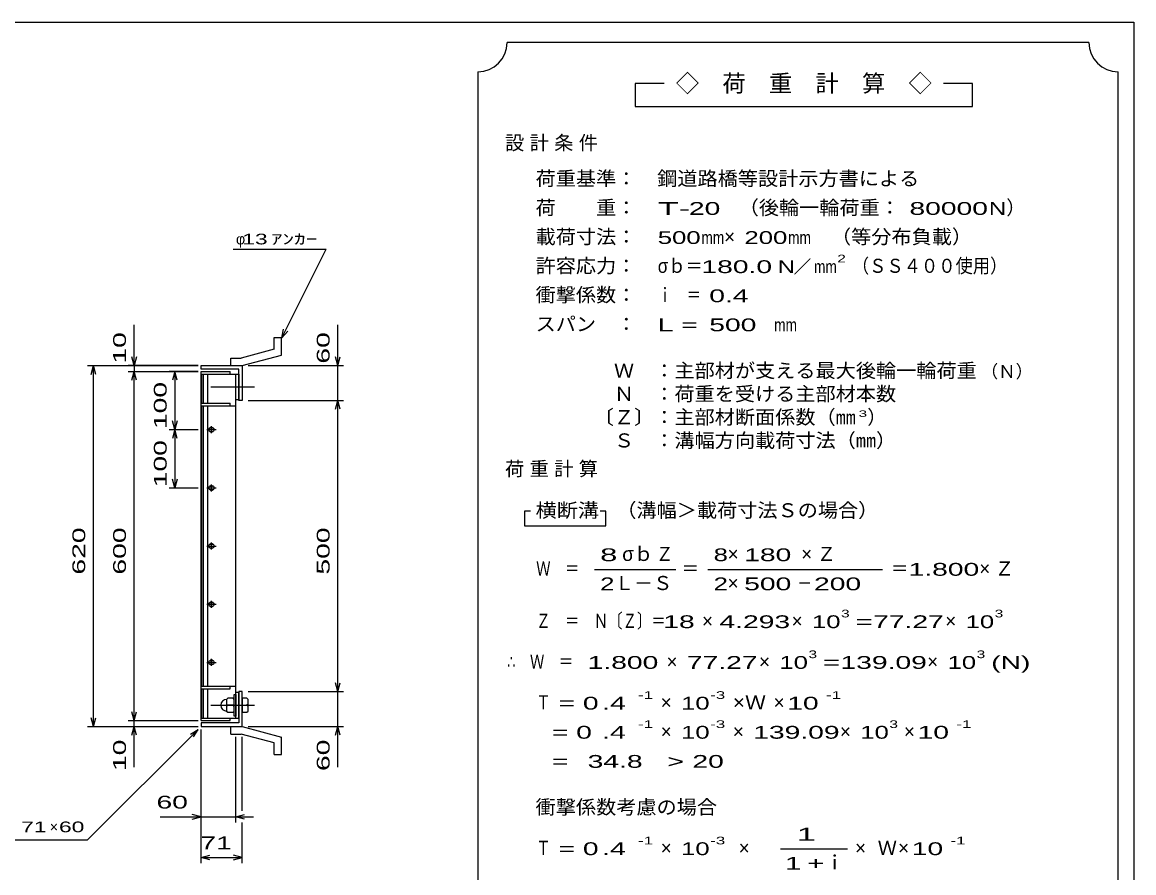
# Model space of a CAD drawing. Units: millimetres, scale not verified. Extents: x -1820 to 1731, y -1282 to 1054.
# Drawn here: x -179 to 1731, y -408 to 1054 of the extents above; entities that cross this region are included whole.
import ezdxf
from ezdxf.enums import TextEntityAlignment as Align

# ---------------------------------------------------------------- set-up
doc = ezdxf.new("R2010")
doc.units = ezdxf.units.MM
doc.header["$LTSCALE"] = 10
doc.linetypes.add('CHAIN', pattern=[18.5, 12, -1.5, 3.5, -1.5])
for name, color, linetype, lineweight in [('0_2', 150, 'Continuous', 25), ('16', 3, 'Continuous', 25), ('19', 6, 'Continuous', 25), ('22', 2, 'Continuous', 25)]:
    doc.layers.add(name, color=color, linetype=linetype, lineweight=lineweight)
doc.styles.add('ベクトル', font='')
doc.styles.get('ベクトル').set_extended_font_data('ベクトル')

msp = doc.modelspace()

# ---------------------------------------------------------------- linework, layer by layer
at = {"layer": '0_2'}
for p, q in [((-1729, 1053.5), (1731, 1053.5)), ((1731, 1053.5), (1731, -1146.5))]:
    msp.add_line(p, q, dxfattribs=at)
at = {"layer": '16'}
for p, q in [((128, 453.5), (178, 453.5)), ((128, 449), (128, 453.5)), ((128, 449), (178, 449)), ((128, -142), (128, 449)), ((128, 449), (188, 449)), ((129.5, 399), (129.5, 449)), ((132.5, 399), (132.5, 449)), ((140, 399), (140, 449)), ((178, 449), (178, 453.5)), ((188, -142), (188, 449)), ((188, 449), (193, 449)), ((193, 449), (193, 405)), ((193, 405), (188, 405)), ((128, 394.5), (128, 399)), ((128, 399), (178, 399)), ((128, 394.5), (188, 394.5)), ((129.5, -87.5), (129.5, 394.5)), ((132.5, -87.5), (132.5, 394.5)), ((140, -87.5), (140, 394.5)), ((178, 394.5), (178, 399)), ((138, 353.5), (154, 353.5)), ((144, 356.5), (148, 356.5)), ((144, 350.5), (148, 350.5)), ((146, 347.5), (146, 359.5)), ((138, 253.5), (154, 253.5)), ((144, 256.5), (148, 256.5)), ((144, 250.5), (148, 250.5)), ((146, 247.5), (146, 259.5)), ((138, 153.5), (154, 153.5)), ((144, 156.5), (148, 156.5)), ((146, 147.5), (146, 159.5)), ((144, 150.5), (148, 150.5)), ((146, 47.5), (146, 59.5)), ((138, 53.5), (154, 53.5)), ((144, 56.5), (148, 56.5)), ((144, 50.5), (148, 50.5)), ((138, -46.5), (154, -46.5)), ((144, -43.5), (148, -43.5)), ((144, -49.5), (148, -49.5)), ((146, -52.5), (146, -40.5)), ((128, -92), (128, -87.5)), ((128, -87.5), (188, -87.5)), ((128, -92), (178, -92)), ((129.5, -142), (129.5, -92)), ((132.5, -142), (132.5, -92)), ((140, -142), (140, -92)), ((178, -92), (178, -87.5)), ((174, -108), (172, -110)), ((172, -110), (172, -130)), ((183, -108), (174, -108)), ((185, -110), (183, -108)), ((185, -138.5), (185, -101.5)), ((185, -101.5), (188, -101.5)), ((193, -98), (188, -98)), ((188, -101.5), (188, -138.5)), ((193, -142), (193, -98)), ((172, -118), (174, -120)), ((174, -120), (172, -122)), ((172, -130), (174, -132)), ((183, -120), (174, -120)), ((174, -132), (183, -132)), ((183, -120), (185, -118)), ((185, -122), (183, -120)), ((183, -132), (185, -130)), ((128, -142), (178, -142)), ((128, -146.5), (128, -142)), ((128, -142), (188, -142)), ((128, -146.5), (178, -146.5)), ((178, -146.5), (178, -142)), ((188, -138.5), (185, -138.5)), ((188, -142), (193, -142))]:
    msp.add_line(p, q, dxfattribs=at)
at = {"layer": '16', "linetype": 'CHAIN'}
for p, q in [((145, 427), (220, 427)), ((145, -120), (220, -120))]:
    msp.add_line(p, q, dxfattribs=at)
at = {"layer": '16'}
for centre, radius, start, end in [((144, 353.5), 3, 90, 270), ((146, 353.5), 4, 46.6, 133.4), ((146, 353.5), 4, 226.6, 313.4), ((148, 353.5), 3, 270, 90), ((144, 253.5), 3, 90, 270), ((146, 253.5), 4, 46.6, 133.4), ((146, 253.5), 4, 226.6, 313.4), ((148, 253.5), 3, 270, 90), ((144, 153.5), 3, 90, 270), ((146, 153.5), 4, 46.6, 133.4), ((148, 153.5), 3, 270, 90), ((146, 153.5), 4, 226.6, 313.4), ((146, 53.5), 4, 46.6, 133.4), ((144, 53.5), 3, 90, 270), ((146, 53.5), 4, 226.6, 313.4), ((148, 53.5), 3, 270, 90), ((144, -46.5), 3, 90, 270), ((146, -46.5), 4, 46.6, 133.4), ((146, -46.5), 4, 226.6, 313.4), ((148, -46.5), 3, 270, 90), ((172, -120), 10, 90, 270)]:
    msp.add_arc(centre, radius, start, end, dxfattribs=at)
at = {"layer": '19'}
for p, q in [((253.61, 511.62), (266.61, 511.62)), ((253.61, 491.6), (253.61, 511.62)), ((266.61, 481.62), (266.61, 511.62)), ((253.61, 491.6), (197.28, 476.51)), ((199, 463.5), (266.61, 481.62)), ((128, 457.5), (128, 463.5)), ((128, 463.5), (199, 463.5)), ((178.99, 476.51), (197.28, 476.51)), ((178.99, 463.51), (178.99, 476.51)), ((179, 463.5), (199, 463.5)), ((199, 463.5), (199, 403.5)), ((193, 457.5), (128, 457.5)), ((193, 403.5), (193, 457.5)), ((199, 403.5), (193, 403.5)), ((199, -96.5), (193, -96.5)), ((193, -96.5), (193, -150.5)), ((199, -156.5), (199, -96.5)), ((207, -108), (199, -108)), ((199, -108), (199, -132)), ((209, -110), (207, -108)), ((209, -130), (209, -110)), ((199, -120), (207, -120)), ((199, -132), (207, -132)), ((209, -118), (207, -120)), ((207, -120), (209, -122)), ((207, -132), (209, -130)), ((128, -150.5), (128, -156.5)), ((193, -150.5), (128, -150.5)), ((128, -156.5), (199, -156.5)), ((178.99, -169.51), (178.99, -156.51)), ((178.99, -169.51), (197.28, -169.51)), ((179, -156.5), (199, -156.5)), ((253.61, -184.6), (197.28, -169.51)), ((199, -156.5), (266.61, -174.62)), ((253.61, -204.62), (253.61, -184.6)), ((266.61, -204.62), (266.61, -174.62)), ((253.61, -204.62), (266.61, -204.62))]:
    msp.add_line(p, q, dxfattribs=at)
at = {"layer": '22', "color": 4}
for p, q in [((1654, 1018.5), (654, 1018.5)), ((604, 968.5), (604, -581.5)), ((1704, -581.5), (1704, 968.5)), ((924, 948.5), (874, 948.5)), ((874, 948.5), (874, 908.5)), ((1454, 948.5), (1404, 948.5)), ((1454, 908.5), (1454, 948.5)), ((874, 908.5), (1454, 908.5)), ((183, 663.5), (343, 663.5)), ((267, 511.5), (343, 663.5)), ((13, 463.5), (13, 533.5)), ((267, 511.5), (270, 526.1)), ((267, 511.5), (277, 522.5)), ((363, 463.5), (363, 533.5)), ((13, 463.5), (9, 478.5)), ((17, 478.5), (13, 463.5)), ((363, 463.5), (359, 478.5)), ((363, 463.5), (367, 478.5)), ((-67, 463.5), (123, 463.5)), ((-61, 448.5), (-57, 463.5)), ((-53, 448.5), (-57, 463.5)), ((-57, -156.5), (-57, 463.5)), ((123, 463.5), (3, 463.5)), ((13, 463.5), (13, 453.5)), ((209, 463.5), (373, 463.5)), ((363, 403.5), (363, 463.5)), ((3, 453.5), (123, 453.5)), ((9, 438.5), (13, 453.5)), ((17, 438.5), (13, 453.5)), ((13, -146.5), (13, 453.5)), ((123, 453.5), (73, 453.5)), ((83, 453.5), (79, 438.5)), ((87, 438.5), (83, 453.5)), ((83, 453.5), (83, 353.5)), ((209, 403.5), (373, 403.5)), ((359, 388.5), (363, 403.5)), ((367, 388.5), (363, 403.5)), ((363, -96.5), (363, 403.5)), ((83, 353.5), (79, 368.5)), ((87, 368.5), (83, 353.5)), ((73, 353.5), (123, 353.5)), ((83, 353.5), (79, 338.5)), ((87, 338.5), (83, 353.5)), ((83, 353.5), (83, 253.5)), ((83, 253.5), (79, 268.5)), ((87, 268.5), (83, 253.5)), ((73, 253.5), (123, 253.5)), ((694, 213.5), (684, 213.5)), ((684, 213.5), (684, 188.5)), ((824, 213.5), (814, 213.5)), ((824, 188.5), (824, 213.5)), ((684, 188.5), (824, 188.5)), ((804, 113.5), (944, 113.5)), ((999, 113.5), (1299, 113.5)), ((363, -96.5), (359, -81.5)), ((363, -96.5), (367, -81.5)), ((209, -96.5), (373, -96.5)), ((363, -156.5), (363, -96.5)), ((13, -146.5), (9, -131.5)), ((13, -146.5), (17, -131.5)), ((-57, -156.5), (-61, -141.5)), ((-57, -156.5), (-53, -141.5)), ((3, -146.5), (123, -146.5)), ((13, -156.5), (13, -146.5)), ((-67, -156.5), (123, -156.5)), ((-67, -351.5), (123, -161.5)), ((3, -156.5), (123, -156.5)), ((9, -171.5), (13, -156.5)), ((17, -171.5), (13, -156.5)), ((13, -226.5), (13, -156.5)), ((110, -169.5), (123, -161.5)), ((115, -174.5), (123, -161.5)), ((128, -321.5), (128, -161.5)), ((128, -391.5), (128, -161.5)), ((209, -156.5), (373, -156.5)), ((359, -171.5), (363, -156.5)), ((367, -171.5), (363, -156.5)), ((363, -226.5), (363, -156.5)), ((188, -321.5), (188, -174.5)), ((199, -301.5), (199, -174.5)), ((58, -311.5), (128, -311.5)), ((128, -311.5), (113, -307.5)), ((113, -315.5), (128, -311.5)), ((128, -311.5), (188, -311.5)), ((188, -311.5), (203, -307.5)), ((203, -315.5), (188, -311.5)), ((188, -311.5), (218, -311.5)), ((199, -391.5), (199, -321.5)), ((-267, -351.5), (-67, -351.5)), ((128, -381.5), (143, -377.5)), ((143, -385.5), (128, -381.5)), ((128, -381.5), (199, -381.5)), ((199, -381.5), (184, -377.5)), ((184, -385.5), (199, -381.5)), ((1124, -366.5), (1239, -366.5))]:
    msp.add_line(p, q, dxfattribs=at)
for centre, start, end in [((604, 1018.5), 270, 0), ((1704, 1018.5), 180, 270)]:
    msp.add_arc(centre, 50, start, end, dxfattribs=at)

# ---------------------------------------------------------------- texts
at = {"layer": '22', "style": 'ベクトル'}
for s, height, p in [('◇\u3000荷\u3000重\u3000計\u3000算\u3000◇', 29.33, (944, 948.5)), ('）', 24.19, (1512, 735)), ('×', 24.19, (1027, 685)), ('φ', 18.33, (188, 681)), ('／', 21.99, (1146.5, 633.5)), ('（Ｎ）', 21.99, (1468, 453.5)), ('）', 24.19, (1273, 375)), ('σｂ', 24.19, (852, 140)), ('×', 24.19, (1033, 140)), ('Ｌ－Ｓ', 24.19, (839, 90)), ('×', 24.19, (1033, 90)), ('×', 24.19, (989, 25)), ('×', 24.19, (1143, 25)), ('×', 24.19, (1407, 25)), ('×', 24.19, (928, -45)), ('×', 24.19, (1087, -45)), ('×', 24.19, (1376, -45)), ('×', 24.19, (918, -115)), ('×', 24.19, (1112, -115)), ('×', 24.19, (918, -165)), ('×', 24.19, (1042, -165)), ('×', 24.19, (1226, -165)), ('×', 24.19, (1336, -165)), ('×', 18.33, (-132, -329)), ('×', 24.19, (918, -365)), ('×', 24.19, (1052, -365)), ('×', 24.19, (1252, -365)), ('Ｗ', 24.19, (1291, -365)), ('×', 24.19, (1326, -365)), ('ｉ', 24.19, (1200.5, -390))]:
    msp.add_text(s, height=height, dxfattribs=at).set_placement(p, align=Align.MIDDLE_LEFT)
for s, height, width, p in [('荷重基準：\u3000', 24.19, 1.05, (703, 785)), ('鋼道路橋等設計示方書による', 24.19, 1.05, (912, 785)), ('荷\u3000\u3000重：\u3000', 24.19, 1.05, (703, 735)), ('（後輪一輪荷重：', 24.19, 1.05, (1052, 735)), ('T-', 21.99, 2, (913, 733.5)), (' 20 ', 21.99, 1.65, (953, 733.5)), (' 80000', 21.99, 1.65, (1332, 733.5)), ('N', 21.99, 1.4, (1482, 733.5)), (' 13 ', 18.33, 1.6, (188, 681)), ('ｱﾝｶｰ', 18.33, 1.6, (248, 681)), ('載荷寸法：\u3000', 24.19, 1.05, (703, 685)), ('500', 21.99, 1.5, (913, 683.5)), ('mm', 21.99, 0.8, (988, 683.5)), ('200', 21.99, 1.5, (1062, 683.5)), ('mm', 21.99, 0.8, (1137, 683.5)), ('\u3000（等分布負載）', 24.19, 1.05, (1176, 685)), ('許容応力：\u3000', 24.19, 1.05, (703, 635)), ('2', 13.2, 1.5, (1221.5, 647.5)), ('（ＳＳ４００使用）', 24.19, 0.9, (1246.5, 635)), ('σｂ＝', 24.19, 0.9, (913, 635)), ('180.0', 21.99, 1.65, (988, 633.5)), ('N', 21.99, 1.4, (1119, 633.5)), ('mm', 21.99, 0.8, (1181.5, 633.5)), ('衝撃係数：\u3000', 24.19, 1.05, (703, 585)), ('ｉ\u3000＝', 24.19, 0.75, (913, 585)), (' 0.4', 21.99, 1.65, (988, 583.5)), ('スパン\u3000：\u3000', 24.19, 1.05, (703, 535)), ('L =', 21.99, 1.65, (913, 533.5)), (' 500 ', 21.99, 1.65, (988, 533.5)), ('mm', 21.99, 0.8, (1113, 533.5)), ('\u3000Ｗ\u3000：主部材が支える最大後輪一輪荷重', 24.19, 1.05, (803, 455)), ('\u3000Ｎ\u3000：荷重を受ける主部材本数', 24.19, 1.05, (803, 415)), ('〔Ｚ〕：主部材断面係数（㎜', 24.19, 1.05, (803, 375)), ('3', 11, 1.8, (1258, 381)), ('\u3000Ｓ\u3000：溝幅方向載荷寸法（㎜）', 24.19, 1.05, (803, 335)), ('横断溝', 24.19, 1.1, (703, 215)), ('\u3000（溝幅＞載荷寸法Ｓの場合）', 24.19, 1.05, (807, 215)), ('8', 21.99, 1.8, (814, 138.5)), ('Ｚ', 24.19, 0.9, (910, 140)), ('8', 21.99, 1.5, (1009, 138.5)), (' 180 ', 21.99, 1.65, (1048, 138.5)), ('Ｗ\u3000＝', 24.19, 0.75, (704, 115)), ('＝', 24.19, 0.9, (954, 115)), ('＝', 24.19, 0.9, (1314, 115)), ('1.800', 21.99, 1.65, (1344, 113.5)), ('2', 21.99, 1.5, (814, 88.5)), ('2', 21.99, 1.5, (1009, 88.5)), (' 500 ', 21.99, 1.65, (1048, 88.5)), (' 200 ', 21.99, 1.65, (1168, 88.5)), ('－', 24.19, 0.75, (1153, 90)), ('Ｚ\u3000＝\u3000Ｎ〔Ｚ〕＝', 24.19, 0.75, (704, 25)), ('3', 13.2, 1.5, (1228, 37.5)), ('3', 13.2, 1.5, (1492, 37.5)), (' 18 ', 21.99, 1.65, (909, 23.5)), ('4.293', 21.99, 1.65, (1019, 23.5)), ('10', 21.99, 1.5, (1178, 23.5)), ('=', 21.99, 1.7, (1253, 23.5)), ('77.27', 21.99, 1.65, (1283, 23.5)), ('10', 21.99, 1.5, (1442, 23.5)), ('∴\u3000Ｗ\u3000＝', 24.19, 0.75, (654, -45)), (' 1.800', 21.99, 1.65, (779, -46.5)), ('77.27', 21.99, 1.65, (963, -46.5)), ('10', 21.99, 1.5, (1122, -46.5)), ('3', 13.2, 1.5, (1172, -32.5)), ('139.09', 21.99, 1.65, (1227, -46.5)), ('10', 21.99, 1.5, (1411, -46.5)), ('3', 13.2, 1.5, (1461, -32.5)), ('(N)', 21.99, 1.65, (1486, -46.5)), ('=', 21.99, 1.7, (1197, -46.5)), ('Ｔ', 24.19, 0.75, (704, -115)), (' = 0', 21.99, 1.65, (729, -116.5)), (' .4 ', 21.99, 1.65, (804, -116.5)), ('-1', 13.2, 1.65, (879, -102.5)), ('10', 21.99, 1.5, (953, -116.5)), ('-3', 13.2, 1.65, (1003, -102.5)), ('×Ｗ', 24.19, 1.1, (1042, -115)), (' 10 ', 21.99, 1.65, (1122, -116.5)), ('-1', 13.2, 1.65, (1202, -102.5)), ('-1', 13.2, 1.65, (879, -152.5)), ('-3', 13.2, 1.65, (1003, -152.5)), ('3', 13.2, 1.5, (1311, -152.5)), ('-1', 13.2, 1.65, (1426, -152.5)), ('  = 0', 21.99, 1.65, (704, -166.5)), (' .4 ', 21.99, 1.65, (804, -166.5)), ('10', 21.99, 1.5, (953, -166.5)), ('139.09', 21.99, 1.65, (1077, -166.5)), ('10', 21.99, 1.5, (1261, -166.5)), (' 10 ', 21.99, 1.65, (1346, -166.5)), (' 34.8', 21.99, 1.65, (779, -216.5)), ('>', 21.99, 1.7, (929, -216.5)), (' 20 ', 21.99, 1.65, (959, -216.5)), ('  =', 21.99, 1.65, (704, -216.5)), (' 60 ', 21.99, 1.65, (38, -286.5)), ('衝撃係数考慮の場合', 24.19, 1.05, (703, -295)), (' 71 ', 18.33, 1.6, (-192, -329)), (' 60 ', 18.33, 1.6, (-127, -329)), (' 71 ', 21.99, 1.65, (113.5, -356.5)), ('Ｔ', 24.19, 0.75, (704, -365)), (' = 0', 21.99, 1.65, (729, -366.5)), (' .4 ', 21.99, 1.65, (804, -366.5)), ('-1', 13.2, 1.65, (879, -352.5)), ('10', 21.99, 1.5, (953, -366.5)), ('-3', 13.2, 1.65, (1003, -352.5)), (' 10 ', 21.99, 1.65, (1336, -366.5)), ('-1', 13.2, 1.65, (1416, -352.5))]:
    msp.add_text(s, height=height, dxfattribs=dict(at, width=width)).set_placement(p, align=Align.MIDDLE_LEFT)
at = {"layer": '22', "style": 'ベクトル', "width": 1.65}
for s, p in [(' 10 ', (-12, 453.5)), (' 60 ', (338, 453.5)), (' 100 ', (58, 341)), (' 100 ', (58, 241)), (' 620 ', (-82, 91)), (' 600 ', (-12, 91)), (' 500 ', (338, 91)), (' 10 ', (-12, -246.5)), (' 60 ', (338, -246.5))]:
    msp.add_text(s, height=21.99, rotation=90, dxfattribs=at).set_placement(p, align=Align.MIDDLE_LEFT)
at = {"layer": '22', "attachment_point": 4, "style": 'ベクトル'}
for s, insert, char_height in [('\\T1.28;設計条件', (650.5, 845), 24.19), ('\\T1.28;荷重計算', (650.5, 285), 24.19), ('\\T1.42;×Ｚ', (1159.5, 140), 24.19), ('\\T1.42;×Ｚ', (1465.5, 115), 24.19), ('\\T1.25;\\W2;\\~1\\~', (1131.5, -341.5), 21.99), ('\\T1.33;\\W1.75;1+', (1131.5, -391.5), 21.99)]:
    msp.add_mtext(s, dxfattribs=dict(at, insert=insert, char_height=char_height))

doc.saveas('drawing.dxf')
